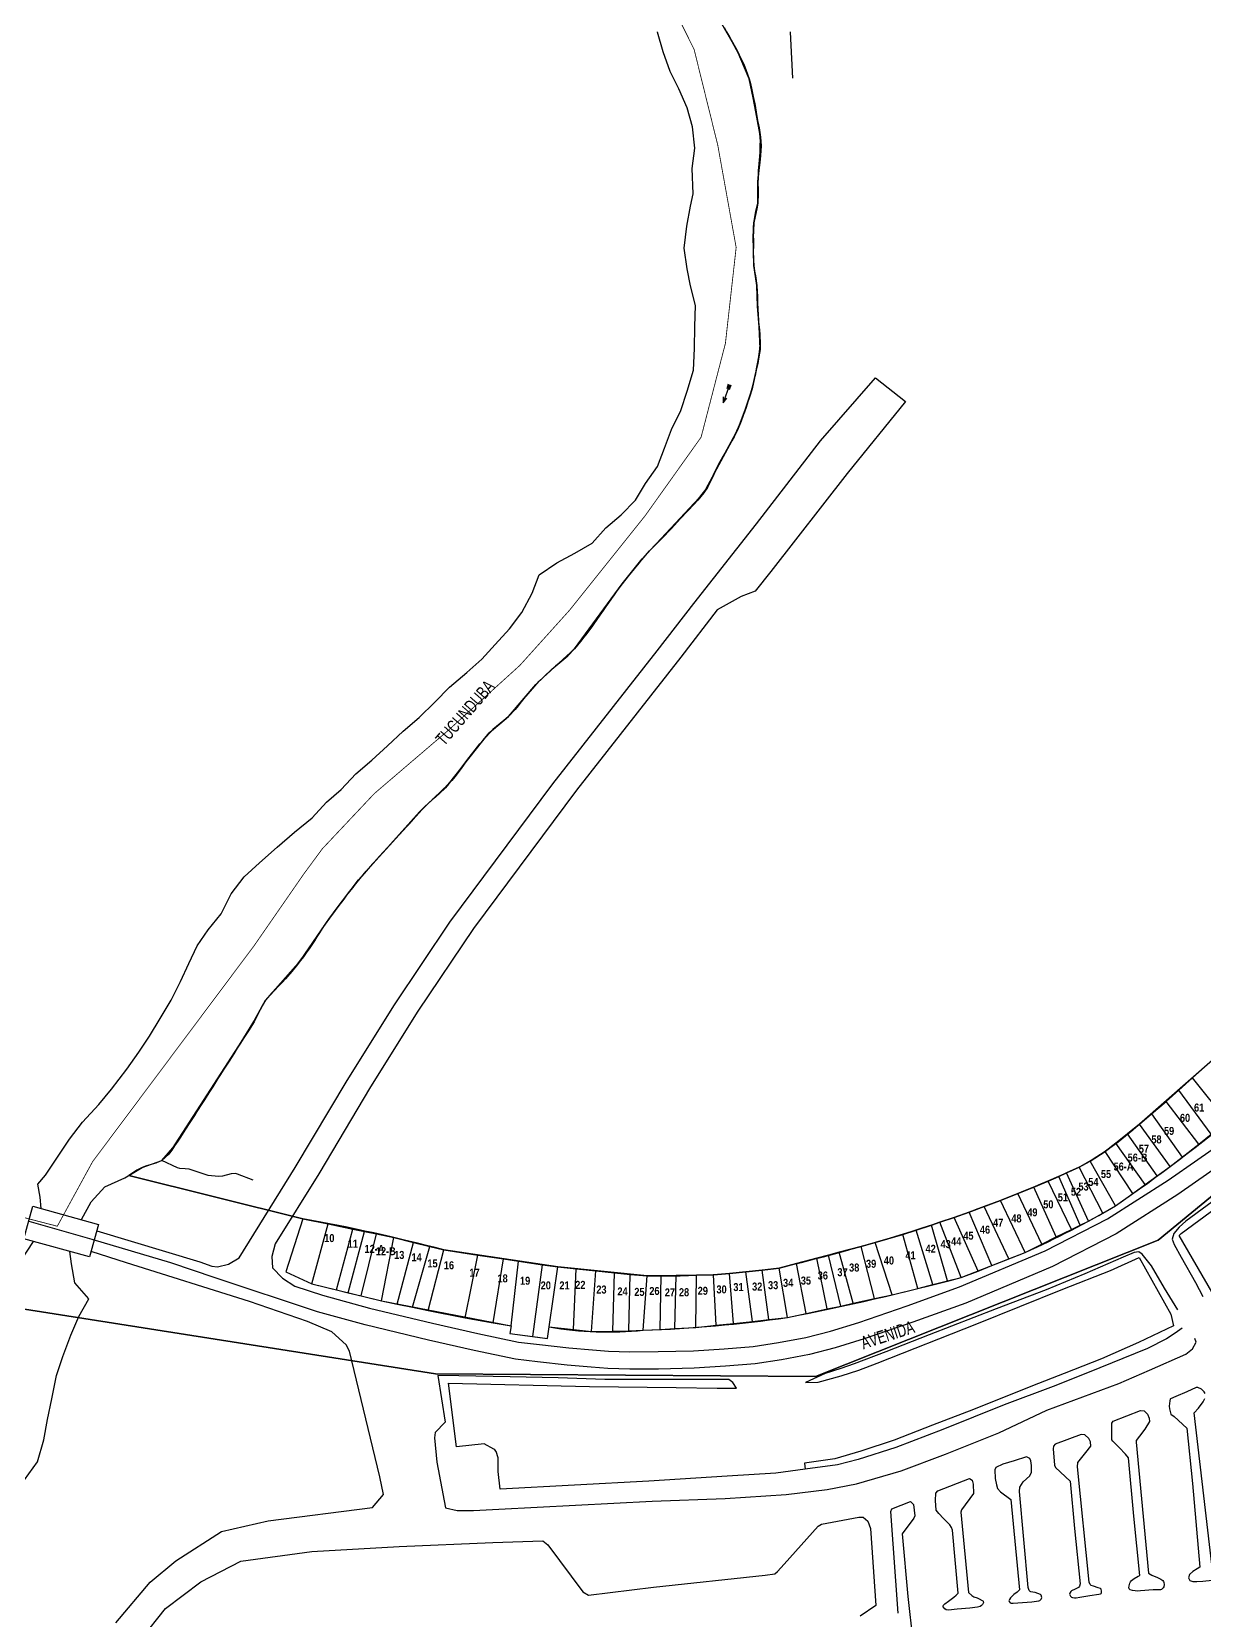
# Model space of a CAD drawing. Extents: x 204548 to 208114, y 4836513 to 4840071.
# Drawn here: x 205074.4 to 205440.6, y 4837097.7 to 4837593.9 of the extents above; entities that cross this region are included whole.
import ezdxf
from ezdxf.enums import TextEntityAlignment as Align

# ---------------------------------------------------------------- set-up
doc = ezdxf.new("R2010")
doc.units = 0
doc.header["$LTSCALE"] = 1.5
doc.header["$MEASUREMENT"] = 0
for name, color, linetype in [('CD-MALHA-LOTES', 42, 'CONTINUOUS'), ('HD-CURSO-PERENE', 170, 'CONTINUOUS'), ('HD-TXT-PERENE', 170, 'CONTINUOUS'), ('LM-LIM-SETOR-FISCAL', 2, 'CONTINUOUS'), ('RU-QUADRAS', 6, 'CONTINUOUS'), ('SV-CAMINHO-TRILHA', 20, 'CONTINUOUS'), ('SV-EIXO-RUA-PAV', 20, 'CONTINUOUS'), ('SV-PONTE-BUEIRO', 249, 'CONTINUOUS'), ('SV-RUA-PAVIM-S-GUIA-C-GUIA', 7, 'CONTINUOUS'), ('SV-TXT-RUA-PAV-S-GUIA-C-GUIA', 7, 'CONTINUOUS'), ('Th_NmrPort', 7, 'CONTINUOUS')]:
    doc.layers.add(name, color=color, linetype=linetype)
doc.styles.add('ARIAL', font='ARIAL.TTF')
doc.styles.get("Standard").update_dxf_attribs({"font": 'swisscbo.ttf'})
doc.linetypes.add('Limite', pattern='A,20,-3,[130,ltypeshp.shx,S=6.35,R=0,X=0,Y=0],-3,20', length=46)

# ---------------------------------------------------------------- blocks, each defined once
blk = doc.blocks.new('COD035', base_point=(207876.51013, 4838778.157952))
at = {"layer": 'HD-TXT-PERENE'}
for p, q in [((207876.51013, 4838778.563682), (207878.01013, 4838778.563682)), ((207876.51013, 4838778.163682), (207882.51013, 4838778.163682)), ((207876.51013, 4838777.763682), (207878.01013, 4838777.763682))]:
    blk.add_line(p, q, dxfattribs=at)
blk.add_lwpolyline([(207880.71013, 4838777.563682), (207882.51013, 4838778.163682), (207880.71013, 4838778.763682)], dxfattribs=at)

msp = doc.modelspace()

# ---------------------------------------------------------------- linework, layer by layer
at = {"layer": 'CD-MALHA-LOTES'}
for p, q in [((205440.68, 4837270.44), (205436.96, 4837267.13)), ((205436.96, 4837267.13), (205432.71, 4837263.3)), ((205447.85, 4837253.52), (205436.96, 4837267.13)), ((205432.71, 4837263.3), (205428.72, 4837259.73)), ((205442.8, 4837249.54), (205432.71, 4837263.3)), ((205424.18, 4837255.87), (205420.42, 4837252.69)), ((205428.72, 4837259.73), (205424.18, 4837255.87)), ((205424.18, 4837255.87), (205433.76, 4837242.4)), ((205438.9, 4837246.46), (205428.72, 4837259.73)), ((205420.42, 4837252.69), (205416.68, 4837249.67)), ((205429.96, 4837239.41), (205420.42, 4837252.69)), ((205412.98, 4837246.69), (205409.62, 4837244.11)), ((205416.68, 4837249.67), (205412.98, 4837246.69)), ((205422.11, 4837233.79), (205412.98, 4837246.69)), ((205425.89, 4837236.5), (205416.68, 4837249.67)), ((205433.76, 4837242.4), (205438.9, 4837246.46)), ((205438.9, 4837246.46), (205442.8, 4837249.54)), ((205405.01, 4837241.08), (205401.55, 4837239.19)), ((205409.62, 4837244.11), (205405.01, 4837241.08)), ((205412.85, 4837227.15), (205405.01, 4837241.08)), ((205418.26, 4837231.02), (205409.62, 4837244.11)), ((205429.96, 4837239.41), (205433.76, 4837242.4)), ((205395.18, 4837236.32), (205391.83, 4837234.82)), ((205397.63, 4837237.43), (205395.18, 4837236.32)), ((205401.85, 4837221.1), (205395.18, 4837236.32)), ((205401.55, 4837239.19), (205397.63, 4837237.43)), ((205404.45, 4837222.39), (205397.63, 4837237.43)), ((205408.89, 4837224.87), (205401.55, 4837239.19)), ((205422.11, 4837233.79), (205425.89, 4837236.5)), ((205425.89, 4837236.5), (205429.96, 4837239.41)), ((205382.36, 4837230.98), (205376.93, 4837228.84)), ((205387.42, 4837233.02), (205382.36, 4837230.98)), ((205389.85, 4837215.21), (205382.36, 4837230.98)), ((205391.83, 4837234.82), (205387.42, 4837233.02)), ((205394.39, 4837217.43), (205387.42, 4837233.02)), ((205399.19, 4837219.79), (205391.83, 4837234.82)), ((205412.85, 4837227.15), (205418.26, 4837231.02)), ((205418.26, 4837231.02), (205422.11, 4837233.79)), ((205371.86, 4837226.92), (205367.16, 4837225.13)), ((205376.93, 4837228.84), (205371.86, 4837226.92)), ((205379.56, 4837210.57), (205371.86, 4837226.92)), ((205384.66, 4837212.62), (205376.93, 4837228.84)), ((205408.89, 4837224.87), (205412.85, 4837227.15)), ((205159.1, 4837223.12), (205153.7, 4837206.56)), ((205166.94, 4837221.49), (205159.1, 4837223.12)), ((205161.82, 4837202.8), (205166.94, 4837221.49)), ((205174.65, 4837219.9), (205166.94, 4837221.49)), ((205355.38, 4837221.13), (205350.64, 4837219.52)), ((205358, 4837222), (205355.38, 4837221.13)), ((205360.45, 4837203.69), (205355.38, 4837221.13)), ((205362.49, 4837223.47), (205358, 4837222)), ((205364.64, 4837204.74), (205358, 4837222)), ((205367.16, 4837225.13), (205362.49, 4837223.47)), ((205369.94, 4837206.76), (205362.49, 4837223.47)), ((205374.29, 4837208.48), (205367.16, 4837225.13)), ((205399.19, 4837219.79), (205401.85, 4837221.1)), ((205401.85, 4837221.1), (205404.45, 4837222.39)), ((205404.45, 4837222.39), (205408.89, 4837224.87)), ((205169.56, 4837200.9), (205174.65, 4837219.9)), ((205173.18, 4837200.01), (205178.28, 4837219.15)), ((205178.28, 4837219.15), (205174.65, 4837219.9)), ((205177.31, 4837198.99), (205182.06, 4837218.36)), ((205182.06, 4837218.36), (205178.28, 4837219.15)), ((205187.46, 4837217.25), (205182.06, 4837218.36)), ((205183.59, 4837197.45), (205187.46, 4837217.25)), ((205193.66, 4837215.72), (205187.46, 4837217.25)), ((205188.56, 4837196.44), (205193.66, 4837215.72)), ((205198.73, 4837214.47), (205193.66, 4837215.72)), ((205337.77, 4837215.67), (205333.41, 4837214.46)), ((205346.44, 4837218.19), (205337.77, 4837215.67)), ((205343.12, 4837199.37), (205337.77, 4837215.67)), ((205350.64, 4837219.52), (205346.44, 4837218.19)), ((205351.13, 4837201.37), (205346.44, 4837218.19)), ((205355.86, 4837202.55), (205350.64, 4837219.52)), ((205389.85, 4837215.21), (205394.39, 4837217.43)), ((205394.39, 4837217.43), (205399.19, 4837219.79)), ((205193.35, 4837195.46), (205198.73, 4837214.47)), ((205198.25, 4837194.47), (205203.1, 4837213.39)), ((205203.1, 4837213.39), (205198.73, 4837214.47)), ((205213.75, 4837211.79), (205203.1, 4837213.39)), ((205209.71, 4837192.13), (205213.75, 4837211.79)), ((205221.76, 4837210.59), (205213.75, 4837211.79)), ((205319.64, 4837210.8), (205313.2, 4837209.1)), ((205323.22, 4837211.75), (205319.64, 4837210.8)), ((205322.79, 4837194.96), (205319.64, 4837210.8)), ((205326.56, 4837212.63), (205323.22, 4837211.75)), ((205327.06, 4837195.79), (205323.22, 4837211.75)), ((205333.41, 4837214.46), (205326.56, 4837212.63)), ((205330.92, 4837196.72), (205326.56, 4837212.63)), ((205337.56, 4837198.16), (205333.41, 4837214.46)), ((205379.56, 4837210.57), (205384.66, 4837212.62)), ((205384.66, 4837212.62), (205389.85, 4837215.21)), ((205153.7, 4837206.56), (205161.82, 4837202.8)), ((205218.52, 4837190.61), (205221.76, 4837210.59)), ((205226.46, 4837209.88), (205221.76, 4837210.59)), ((205224.1, 4837189.64), (205226.46, 4837209.88)), ((205233.93, 4837208.77), (205226.46, 4837209.88)), ((205230.92, 4837186.34), (205233.93, 4837208.77)), ((205238.66, 4837208.06), (205233.93, 4837208.77)), ((205235.97, 4837189.31), (205238.66, 4837208.06)), ((205244.43, 4837207.48), (205238.66, 4837208.06)), ((205243.58, 4837188.49), (205244.43, 4837207.48)), ((205250.58, 4837206.86), (205244.43, 4837207.48)), ((205249.18, 4837187.88), (205250.58, 4837206.86)), ((205256.38, 4837206.27), (205250.58, 4837206.86)), ((205255.84, 4837187.97), (205256.38, 4837206.27)), ((205261.32, 4837205.71), (205256.38, 4837206.27)), ((205260.92, 4837188.11), (205261.32, 4837205.71)), ((205266.57, 4837205.24), (205261.32, 4837205.71)), ((205292.27, 4837206), (205287.29, 4837205.62)), ((205297.39, 4837206.55), (205292.27, 4837206)), ((205293.54, 4837190.41), (205292.27, 4837206)), ((205302.49, 4837207.1), (205297.39, 4837206.55)), ((205299.52, 4837191.04), (205297.39, 4837206.55)), ((205307.8, 4837207.67), (205302.49, 4837207.1)), ((205304.58, 4837191.61), (205302.49, 4837207.1)), ((205313.2, 4837209.1), (205307.8, 4837207.67)), ((205310.42, 4837192.27), (205307.8, 4837207.67)), ((205316.25, 4837193.54), (205313.2, 4837209.1)), ((205364.64, 4837204.74), (205369.94, 4837206.76)), ((205369.94, 4837206.76), (205374.29, 4837208.48)), ((205374.29, 4837208.48), (205379.56, 4837210.57)), ((205161.82, 4837202.8), (205169.56, 4837200.9)), ((205169.56, 4837200.9), (205173.18, 4837200.01)), ((205265.4, 4837188.27), (205266.57, 4837205.24)), ((205270.98, 4837205.29), (205266.57, 4837205.24)), ((205270.68, 4837188.56), (205270.98, 4837205.29)), ((205275.63, 4837205.39), (205270.98, 4837205.29)), ((205275.23, 4837188.82), (205275.63, 4837205.39)), ((205281.98, 4837205.52), (205275.63, 4837205.39)), ((205281.8, 4837189.19), (205281.98, 4837205.52)), ((205287.29, 4837205.62), (205281.98, 4837205.52)), ((205288.16, 4837189.85), (205287.29, 4837205.62)), ((205343.12, 4837199.37), (205351.13, 4837201.37)), ((205351.13, 4837201.37), (205355.86, 4837202.55)), ((205355.86, 4837202.55), (205360.45, 4837203.69)), ((205360.45, 4837203.69), (205364.64, 4837204.74)), ((205173.18, 4837200.01), (205177.31, 4837198.99)), ((205177.31, 4837198.99), (205183.59, 4837197.45)), ((205183.59, 4837197.45), (205188.56, 4837196.44)), ((205188.56, 4837196.44), (205193.35, 4837195.46)), ((205322.79, 4837194.96), (205327.06, 4837195.79)), ((205327.06, 4837195.79), (205330.92, 4837196.72)), ((205330.92, 4837196.72), (205337.56, 4837198.16)), ((205337.56, 4837198.16), (205343.12, 4837199.37)), ((205193.35, 4837195.46), (205198.25, 4837194.47)), ((205198.25, 4837194.47), (205209.71, 4837192.13)), ((205209.71, 4837192.13), (205218.52, 4837190.61)), ((205293.54, 4837190.41), (205299.52, 4837191.04)), ((205299.52, 4837191.04), (205304.58, 4837191.61)), ((205304.58, 4837191.61), (205310.42, 4837192.27)), ((205310.42, 4837192.27), (205316.25, 4837193.54)), ((205316.25, 4837193.54), (205322.79, 4837194.96)), ((205218.52, 4837190.61), (205224.1, 4837189.64)), ((205224.1, 4837189.64), (205223.72, 4837187.28)), ((205223.72, 4837187.28), (205230.92, 4837186.34)), ((205230.92, 4837186.34), (205235.49, 4837185.74)), ((205235.49, 4837185.74), (205235.97, 4837189.31)), ((205235.97, 4837189.31), (205243.58, 4837188.49)), ((205243.58, 4837188.49), (205249.18, 4837187.88)), ((205249.18, 4837187.88), (205255.84, 4837187.97)), ((205255.84, 4837187.97), (205260.92, 4837188.11)), ((205260.92, 4837188.11), (205265.4, 4837188.27)), ((205265.4, 4837188.27), (205270.68, 4837188.56)), ((205270.68, 4837188.56), (205275.23, 4837188.82)), ((205275.23, 4837188.82), (205281.8, 4837189.19)), ((205281.8, 4837189.19), (205288.16, 4837189.85)), ((205288.16, 4837189.85), (205293.54, 4837190.41))]:
    msp.add_line(p, q, dxfattribs=at)
msp.add_lwpolyline([(205290.65, 4837595.18), (205291.38, 4837593.87), (205292.29, 4837592.26), (205293.22, 4837590.62), (205294.68, 4837587.99), (205295.37, 4837586.66), (205296.29, 4837584.8), (205296.9, 4837583.43), (205297.47, 4837582.04), (205298.45, 4837579.2), (205298.86, 4837577.67), (205299.2, 4837576.21), (205299.5, 4837574.74), (205299.79, 4837573.1), (205300.03, 4837571.62), (205300.53, 4837568.66), (205300.9, 4837566.82), (205301.23, 4837565.35), (205301.55, 4837563.88), (205302.05, 4837560.93), (205302.17, 4837558.23), (205302.11, 4837556.72), (205302, 4837555.22), (205301.76, 4837553), (205301.58, 4837551.51), (205301.29, 4837548.53), (205301.21, 4837546.34), (205301.24, 4837544.84), (205301.27, 4837543.33), (205301.15, 4837540.34), (205300.87, 4837538.59), (205300.55, 4837537.12), (205299.97, 4837534.17), (205299.78, 4837531.74), (205299.76, 4837530.24), (205299.78, 4837528.74), (205299.79, 4837526.87), (205299.76, 4837525.36), (205299.74, 4837523.86), (205299.87, 4837520.87), (205300.13, 4837519.09), (205300.4, 4837517.61), (205300.88, 4837514.65), (205301.01, 4837512.7), (205301.03, 4837511.19), (205301.03, 4837509.69), (205301.07, 4837507.66), (205301.27, 4837504.67), (205301.41, 4837503.18), (205301.66, 4837500.79), (205301.8, 4837499.29), (205301.92, 4837496.29), (205301.85, 4837494.67), (205301.43, 4837491.71), (205301.13, 4837490.23), (205300.69, 4837488.18), (205300.38, 4837486.71), (205300.07, 4837485.24), (205299.36, 4837482.33), (205298.67, 4837480.04), (205298.19, 4837478.62), (205297.7, 4837477.2), (205296.95, 4837475.07), (205296.46, 4837473.65), (205295.95, 4837472.23), (205294.82, 4837469.46), (205293.79, 4837467.37), (205293.07, 4837466.05), (205292.32, 4837464.75), (205291.02, 4837462.52), (205290.27, 4837461.22), (205288.83, 4837458.59), (205288.02, 4837456.96), (205287.4, 4837455.6), (205286.78, 4837454.23), (205285.4, 4837451.57), (205284.27, 4837449.87), (205283.35, 4837448.68), (205282.38, 4837447.53), (205281.15, 4837446.17), (205279.09, 4837443.99), (205277.03, 4837441.81), (205275.14, 4837439.74), (205274.13, 4837438.64), (205273.1, 4837437.54), (205271.59, 4837435.99), (205270.52, 4837434.94), (205269.44, 4837433.9), (205267.33, 4837431.77), (205266.05, 4837430.35), (205265.08, 4837429.2), (205264.13, 4837428.04), (205262.55, 4837426.12), (205261.6, 4837424.96), (205260.64, 4837423.8), (205258.78, 4837421.45), (205257.15, 4837419.26), (205256.28, 4837418.04), (205255.42, 4837416.81), (205254.55, 4837415.54), (205253.7, 4837414.31), (205252.85, 4837413.07), (205251.14, 4837410.61), (205249.54, 4837408.35), (205247.76, 4837405.93), (205246.85, 4837404.74), (205245.82, 4837403.43), (205244.87, 4837402.27), (205243.88, 4837401.14), (205241.8, 4837398.98), (205240.29, 4837397.63), (205239.14, 4837396.66), (205237.98, 4837395.71), (205236.18, 4837394.17), (205235.07, 4837393.16), (205233.98, 4837392.12), (205232.92, 4837391.06), (205231.43, 4837389.5), (205229.44, 4837387.26), (205228.47, 4837386.11), (205227.21, 4837384.54), (205226.28, 4837383.35), (205225.34, 4837382.17), (205223.31, 4837379.98), (205221.88, 4837378.76), (205220.69, 4837377.84), (205218.36, 4837375.95), (205217.25, 4837374.86), (205216.24, 4837373.75), (205215.28, 4837372.59), (205213.98, 4837370.96), (205213.04, 4837369.79), (205211.19, 4837367.43), (205210.22, 4837366.14), (205208.46, 4837363.72), (205207.57, 4837362.51), (205206.52, 4837361.13), (205205.57, 4837359.96), (205204.59, 4837358.82), (205203.57, 4837357.72), (205201.69, 4837355.9), (205200.56, 4837354.91), (205199.42, 4837353.94), (205197.19, 4837351.93), (205195.54, 4837350.21), (205194.54, 4837349.09), (205193.55, 4837347.95), (205192.17, 4837346.37), (205191.17, 4837345.25), (205189.14, 4837343.04), (205188.08, 4837341.87), (205186.07, 4837339.65), (205185.06, 4837338.54), (205184.05, 4837337.42), (205182.87, 4837336.13), (205181.84, 4837335.04), (205180.82, 4837333.94), (205178.8, 4837331.72), (205177.43, 4837330.12), (205176.48, 4837328.96), (205175.54, 4837327.79), (205174.62, 4837326.61), (205173.65, 4837325.35), (205172.73, 4837324.16), (205171.82, 4837322.97), (205170.01, 4837320.58), (205168.27, 4837318.25), (205167.39, 4837317.03), (205166.52, 4837315.81), (205165.66, 4837314.58), (205164.26, 4837312.45), (205163.45, 4837311.18), (205162.65, 4837309.91), (205161.01, 4837307.4), (205160.14, 4837306.16), (205159.25, 4837304.95), (205158.34, 4837303.76), (205157.41, 4837302.58), (205155.57, 4837300.32), (205153.62, 4837298.05), (205152.61, 4837296.94), (205151.5, 4837295.8), (205150.43, 4837294.74), (205149.36, 4837293.68), (205147.42, 4837291.41), (205146.33, 4837289.64), (205145.64, 4837288.3), (205144.99, 4837286.94), (205143.81, 4837284.67), (205142.25, 4837282.1), (205140.61, 4837279.59), (205139.37, 4837277.64), (205138.57, 4837276.37), (205137.77, 4837275.1), (205136.97, 4837273.83), (205136.03, 4837272.37), (205134.41, 4837269.84), (205133.33, 4837268.15), (205132.53, 4837266.88), (205130.95, 4837264.33), (205129.95, 4837262.74), (205128.32, 4837260.23), (205127.5, 4837258.97), (205125.98, 4837256.62), (205125.17, 4837255.35), (205123.55, 4837252.82), (205122.45, 4837251.12), (205120.81, 4837248.63), (205119.98, 4837247.38), (205118.99, 4837245.86), (205118.13, 4837244.56), (205117.22, 4837243.33), (205115.06, 4837241.33), (205113.17, 4837240.47), (205111.72, 4837240.03), (205110.25, 4837239.61), (205108.83, 4837239.09), (205107.23, 4837238.25), (205105.97, 4837237.44), (205104.71, 4837236.61), (205159.1, 4837223.12), (205166.94, 4837221.49), (205174.65, 4837219.9), (205178.28, 4837219.15), (205182.06, 4837218.36), (205187.46, 4837217.25), (205193.66, 4837215.72), (205198.73, 4837214.47), (205203.1, 4837213.39), (205213.75, 4837211.79), (205221.76, 4837210.59), (205226.46, 4837209.88), (205233.93, 4837208.77), (205238.66, 4837208.06), (205244.43, 4837207.48), (205250.58, 4837206.86), (205256.38, 4837206.27), (205261.32, 4837205.71), (205266.57, 4837205.24), (205270.98, 4837205.29), (205275.63, 4837205.39), (205281.98, 4837205.52), (205287.29, 4837205.62), (205288.55, 4837205.66), (205292.27, 4837206), (205297.39, 4837206.55), (205302.49, 4837207.1), (205307.8, 4837207.67), (205313.2, 4837209.1), (205319.64, 4837210.8), (205323.22, 4837211.75), (205326.56, 4837212.63), (205333.41, 4837214.46), (205337.77, 4837215.67), (205346.44, 4837218.19), (205350.64, 4837219.52), (205355.38, 4837221.13), (205358, 4837222), (205362.49, 4837223.47), (205367.16, 4837225.13), (205371.86, 4837226.92), (205376.93, 4837228.84), (205382.36, 4837230.98), (205387.42, 4837233.02), (205391.83, 4837234.82), (205395.18, 4837236.32), (205397.63, 4837237.43), (205401.55, 4837239.19), (205405.01, 4837241.08), (205409.62, 4837244.11), (205412.98, 4837246.69), (205416.68, 4837249.67), (205420.42, 4837252.69), (205424.18, 4837255.87), (205428.72, 4837259.73), (205432.71, 4837263.3), (205436.96, 4837267.13), (205440.68, 4837270.44)], dxfattribs=at)
at = {"layer": 'CD-MALHA-LOTES', "flags": 128}
msp.add_lwpolyline([(205731.54, 4837082.72), (205745.44, 4837133.06), (205748.26, 4837165.38), (205748.91, 4837179.92), (205746.31, 4837212.91), (205740.66, 4837236.34), (205733.71, 4837254.57), (205716.13, 4837281.47), (205697.89, 4837302.73), (205692.46, 4837307.07), (205599.3, 4837366.1), (205565.87, 4837390.4), (205514.62, 4837309.68), (205469.46, 4837251.96), (205426.25, 4837216.38), (205319.21, 4837173.85), (205200.44, 4837174.72), (205051.48, 4837198.15)], dxfattribs=at)
at = {"layer": 'HD-CURSO-PERENE', "flags": 128}
for points in [[(205077.31, 4837226.31), (205076.97, 4837229.88), (205076.26, 4837233.94), (205078.66, 4837236.7), (205081.98, 4837241.75), (205086.17, 4837247.95), (205090.2, 4837253.31), (205095.29, 4837258.83), (205099.27, 4837263.6), (205104.07, 4837269.86), (205107.81, 4837275.13), (205111.2, 4837280.11), (205114.5, 4837285.68), (205117.94, 4837291.39), (205120.8, 4837297.21), (205123.42, 4837302.89), (205126, 4837308.35), (205129.47, 4837313.4), (205133.57, 4837318.39), (205136.63, 4837324.65), (205140.71, 4837329.92), (205145.51, 4837334.24), (205151.01, 4837339.18), (205156.43, 4837343.86), (205161.97, 4837348.37), (205166.41, 4837353.26), (205171.04, 4837357.21), (205175.58, 4837362.05), (205180.62, 4837366.32), (205185.53, 4837370.88), (205190.36, 4837375.42), (205195.38, 4837379.71), (205200.28, 4837384.47), (205204.85, 4837389.14), (205210.29, 4837393.69), (205214.92, 4837397.89), (205219.13, 4837402.52), (205223.62, 4837407.36), (205227.41, 4837412.53), (205230.69, 4837418.56), (205232.91, 4837424.2), (205238.39, 4837428.01), (205244.03, 4837430.97), (205249.38, 4837434.13), (205253.67, 4837438.97), (205258.52, 4837443), (205262.96, 4837447.59), (205266.08, 4837452.75), (205269.79, 4837458.09), (205271.99, 4837463.8), (205274.24, 4837469.65), (205277.17, 4837475.6), (205279.13, 4837481.65), (205281.12, 4837488.13), (205281.34, 4837494.92), (205281.47, 4837501.86), (205281.69, 4837508.41), (205280.17, 4837514.47), (205279.1, 4837519.87), (205278.21, 4837526.3), (205279, 4837533.16), (205280.18, 4837539.43), (205281.01, 4837543.28), (205280.67, 4837551.17), (205281.48, 4837557.52), (205280.72, 4837564.18), (205279.05, 4837570.09), (205276.51, 4837576.09), (205273.82, 4837581.46), (205271.58, 4837587.6), (205269.81, 4837593.77), (205269.78, 4837593.87)], [(205089.89, 4837222.83), (205092.94, 4837228.36), (205097.21, 4837233.13), (205103.41, 4837235.86), (205108.83, 4837239.09), (205115.06, 4837241.33), (205119.15, 4837246.1), (205122.74, 4837251.57), (205126.68, 4837257.71), (205130.15, 4837263.06), (205133.6, 4837268.58), (205136.97, 4837273.83), (205140.61, 4837279.59), (205144.31, 4837285.59), (205147.42, 4837291.41), (205151.56, 4837295.86), (205156.47, 4837301.41), (205161.01, 4837307.4), (205164.83, 4837313.33), (205169.11, 4837319.38), (205173.7, 4837325.42), (205178.8, 4837331.72), (205183.04, 4837336.32), (205188.13, 4837341.93), (205192.57, 4837346.82), (205197.19, 4837351.93), (205202.51, 4837356.66), (205206.66, 4837361.31), (205210.29, 4837366.23), (205214.34, 4837371.42), (205218.36, 4837375.95), (205223.31, 4837379.98), (205227.53, 4837384.94), (205231.88, 4837389.98), (205236.83, 4837394.74), (205241.8, 4837398.98), (205245.92, 4837403.56), (205250.28, 4837409.38), (205254.57, 4837415.57), (205258.78, 4837421.45), (205263.18, 4837426.88), (205267.33, 4837431.77), (205272.06, 4837436.46), (205277.03, 4837441.81), (205281.37, 4837446.41), (205285.4, 4837451.57), (205288.16, 4837457.25), (205291.56, 4837463.45), (205294.82, 4837469.46), (205297.2, 4837475.78), (205299.36, 4837482.33), (205300.81, 4837488.76), (205301.86, 4837494.8), (205301.57, 4837501.68), (205301.05, 4837508.19), (205300.88, 4837514.65), (205299.87, 4837520.87), (205299.79, 4837527.23), (205299.97, 4837534.17), (205301.15, 4837540.34), (205301.22, 4837547.03), (205301.84, 4837553.72), (205302.05, 4837560.93), (205300.82, 4837567.19), (205299.76, 4837573.26), (205298.45, 4837579.2), (205296.04, 4837585.32), (205293.03, 4837590.96), (205291.38, 4837593.87)], [(205143.51, 4837235.18), (205138.61, 4837237.09), (205137.98, 4837237.25), (205136.68, 4837237.19), (205134.01, 4837236.44), (205132.68, 4837236.28), (205129.5, 4837236.62), (205123.51, 4837238.6), (205122.3, 4837238.73), (205120.66, 4837238.82), (205119.89, 4837239.05), (205115.06, 4837241.33)], [(205070.94, 4837209.92), (205074.97, 4837216.01)], [(205072.07, 4837141.58), (205076.13, 4837147.21), (205078.19, 4837154.05), (205079.27, 4837160.36), (205080.6, 4837166.82), (205082.06, 4837174.14), (205084.11, 4837180.05), (205086.59, 4837186.76), (205089.04, 4837192.61), (205092.19, 4837198.13), (205087.8, 4837203.06), (205086.76, 4837209.01), (205086.32, 4837212.86)]]:
    msp.add_lwpolyline(points, dxfattribs=at)
at = {"layer": 'LM-LIM-SETOR-FISCAL', "color": 7, "linetype": 'Limite', "ltscale": 0.1, "const_width": 0.25}
msp.add_lwpolyline([(205039.93, 4837231.78), (205082.36, 4837220.78), (205093.4, 4837240.97), (205143.79, 4837308.34), (205159.37, 4837330.83), (205165.14, 4837338.67), (205181.39, 4837355.93), (205204.43, 4837375.63), (205226.85, 4837395.97), (205242.41, 4837413.25), (205265.94, 4837442.66), (205283.45, 4837467.23), (205291.04, 4837496.51), (205294.4, 4837526.5), (205288.66, 4837558.43), (205281.26, 4837588.39), (205267.44, 4837616.22)], dxfattribs=at)
at = {"layer": 'RU-QUADRAS', "color": 6, "linetype": 'Continuous'}
for points in [[(205450.74, 4837279.29), (205420.42, 4837252.69, -0.062003), (205401.55, 4837239.19, -0.021454), (205362.49, 4837223.47, -0.022401), (205307.8, 4837207.67, -0.040521), (205266.57, 4837205.24), (205238.66, 4837208.06), (205203.1, 4837213.39, 0.018936), (205159.1, 4837223.12), (205104.71, 4837236.61), (205108.83, 4837239.09), (205115.06, 4837241.33), (205117.22, 4837243.33), (205142.25, 4837282.1), (205147.42, 4837291.41), (205158.34, 4837303.76), (205167.39, 4837317.03), (205176.48, 4837328.96), (205195.54, 4837350.21), (205204.59, 4837358.82), (205217.25, 4837374.86), (205223.31, 4837379.98), (205232.92, 4837391.06), (205243.88, 4837401.14), (205258.78, 4837421.45), (205265.08, 4837429.2), (205284.27, 4837449.87), (205293.79, 4837467.37), (205295.95, 4837472.23, 0.072246), (205301.92, 4837496.29), (205300.88, 4837514.65), (205299.87, 4837520.87), (205299.76, 4837530.24, -0.067895), (205301.15, 4837540.34, -0.036707), (205302.17, 4837558.23, 0.045209), (205298.45, 4837579.2), (205294.68, 4837587.99), (205280.89, 4837612.18)], [(205051.48, 4837198.15), (205200.44, 4837174.72), (205319.21, 4837173.85), (205426.25, 4837216.38), (205469.46, 4837251.96), (205514.62, 4837309.68), (205565.87, 4837390.4), (205599.3, 4837366.1), (205692.46, 4837307.07), (205697.89, 4837302.73), (205716.13, 4837281.47), (205733.71, 4837254.57), (205740.66, 4837236.34), (205746.31, 4837212.91), (205748.91, 4837179.92, -0.021182), (205745.44, 4837133.06), (205731.54, 4837082.72)], [(205450.74, 4837279.29), (205420.42, 4837252.69, -0.062003), (205401.55, 4837239.19, -0.021454), (205362.49, 4837223.47, -0.022401), (205307.8, 4837207.67, -0.040521), (205266.57, 4837205.24), (205238.66, 4837208.06), (205203.1, 4837213.39, 0.018936), (205159.1, 4837223.12), (205153.7, 4837206.56), (205161.82, 4837202.8), (205183.59, 4837197.45), (205224.1, 4837189.64), (205223.72, 4837187.28), (205235.49, 4837185.74), (205235.97, 4837189.31, 0.066031), (205265.4, 4837188.27, 0.025588), (205310.42, 4837192.27, 0.015368), (205364.64, 4837204.74), (205384.66, 4837212.62, 0.028491), (205412.85, 4837227.15, 0.022942), (205452.17, 4837256.92)]]:
    msp.add_lwpolyline(points, format="xyb", dxfattribs=at)
at = {"layer": 'SV-CAMINHO-TRILHA', "flags": 128}
msp.add_lwpolyline([(205312.13, 4837579.38), (205311.77, 4837585.51), (205311.49, 4837591.71), (205311.36, 4837593.87)], dxfattribs=at)
at = {"layer": 'SV-EIXO-RUA-PAV', "flags": 128}
msp.add_lwpolyline([(205451.35, 4837243.89), (205432.39, 4837230.64), (205413.06, 4837218.41), (205393.21, 4837208.15), (205366.17, 4837196.74), (205349.61, 4837190.8), (205334.4, 4837185.57), (205325.32, 4837182.77), (205317.3, 4837180.73), (205308.59, 4837179.09), (205300.34, 4837177.81), (205291.06, 4837177.07), (205281.32, 4837176.44), (205270.1, 4837176.18), (205261.14, 4837176.12), (205254.29, 4837176.34), (205249.08, 4837176.71), (205241.58, 4837177.38), (205232.33, 4837178.42), (205225.52, 4837179.25), (205212.58, 4837181.96), (205198.32, 4837185.21), (205178.55, 4837189.93), (205163.62, 4837194.05), (205131.72, 4837204.65), (205117.8, 4837209.36), (205093.28, 4837216.64), (205073.58, 4837222.21)], dxfattribs=at)
at = {"layer": 'SV-PONTE-BUEIRO', "flags": 128}
msp.add_lwpolyline([(205092.42, 4837211.18), (205071.95, 4837216.85), (205074.76, 4837227.02), (205095.24, 4837221.36)], close=True, dxfattribs=at)
at = {"layer": 'SV-RUA-PAVIM-S-GUIA-C-GUIA', "flags": 128}
for points in [[(205094.68, 4837219.34), (205126.91, 4837209.61), (205130.61, 4837208.29), (205132.35, 4837208.05), (205135.8, 4837208.95), (205139.21, 4837210.94), (205156.69, 4837239.12), (205172.85, 4837266.27), (205187.69, 4837289.98), (205204.98, 4837315.77), (205237.18, 4837359), (205269.75, 4837400.5), (205281.15, 4837415.27), (205300.71, 4837440.21), (205320.75, 4837466.09), (205337.89, 4837485.78), (205347.34, 4837478.42)], [(205347.34, 4837478.42), (205329.07, 4837455.93), (205305.24, 4837425.32), (205300.29, 4837419.16), (205295.93, 4837417.52), (205288.48, 4837413.27), (205277.08, 4837398.5), (205244.51, 4837357), (205212.31, 4837313.77), (205195.02, 4837287.98), (205180.18, 4837264.27), (205164.02, 4837237.12), (205150.46, 4837215.26), (205149.32, 4837211.37), (205149.53, 4837207.77), (205152.71, 4837204.52), (205156.55, 4837202.01)], [(205156.55, 4837202.01), (205165.17, 4837199.25), (205179.9, 4837195.19), (205199.55, 4837190.5), (205213.74, 4837187.26), (205226.41, 4837184.61), (205232.97, 4837183.81), (205242.12, 4837182.78), (205249.51, 4837182.12), (205254.56, 4837181.76), (205261.21, 4837181.55), (205270.02, 4837181.6), (205281.08, 4837181.86), (205290.67, 4837182.48), (205299.71, 4837183.2), (205307.67, 4837184.44), (205316.12, 4837186.04), (205323.86, 4837188), (205332.72, 4837190.73), (205347.8, 4837195.92), (205364.19, 4837201.8), (205390.91, 4837213.07), (205410.36, 4837223.12), (205429.38, 4837235.16), (205447.89, 4837248.09)], [(205446.61, 4837231), (205434.9, 4837222.39), (205432.74, 4837220.53), (205431.12, 4837218.46), (205430.59, 4837216.71), (205431.23, 4837215.06), (205433.38, 4837211.15), (205437.84, 4837203.22), (205440.19, 4837198.85)], [(205442.93, 4837200.33), (205432.78, 4837217.85), (205433.35, 4837218.5), (205453.46, 4837233.3)], [(205168.08, 4837187.8), (205160.55, 4837191), (205142.36, 4837197.26), (205103.93, 4837209.34), (205092.9, 4837212.92)], [(205432.32, 4837194.62), (205428.19, 4837201.42), (205424.08, 4837208.45), (205421.21, 4837212.06), (205420.13, 4837212.82), (205418.68, 4837212.57), (205415.32, 4837211.15), (205403.27, 4837205.94), (205391.18, 4837200.95), (205375.58, 4837194.96), (205354.66, 4837186.85), (205341.13, 4837181.5), (205331.25, 4837177.82), (205327.13, 4837176.34), (205322.25, 4837174.79), (205316.1, 4837171.97), (205320, 4837172.08), (205327.24, 4837174.06), (205332.68, 4837175.87), (205338.47, 4837177.97), (205369.57, 4837190.31), (205396.48, 4837201.09), (205411.32, 4837206.91), (205420.25, 4837211), (205430.12, 4837193.31), (205431.01, 4837189.63), (205420.02, 4837184.5), (205408.49, 4837179.35), (205396.81, 4837174.8), (205386.96, 4837170.92), (205368.54, 4837163.57), (205355.74, 4837158.62), (205343.8, 4837153.97), (205333.35, 4837150.51), (205325.27, 4837148.15), (205315.77, 4837146.72), (205315.98, 4837144.88)], [(205100.61, 4837096.94), (205111.36, 4837109.58), (205119.41, 4837116.26), (205133.66, 4837125.39), (205148.25, 4837128.81), (205180.86, 4837132.92), (205184.26, 4837136.94), (205183.1, 4837142.48), (205173.62, 4837181.78), (205172.54, 4837183.73), (205168.08, 4837187.8)], [(205433.73, 4837188.96), (205431.56, 4837187.39), (205428.8, 4837185.58), (205422.9, 4837182.61), (205404.16, 4837174.97), (205393.46, 4837170.75), (205378.1, 4837164.96), (205359, 4837157.29), (205344.26, 4837151.62), (205332.53, 4837147.9), (205326.03, 4837146.25), (205315.98, 4837144.88), (205306.76, 4837143.66), (205291.64, 4837142.7), (205267.16, 4837141.19), (205220.65, 4837138.61), (205220.08, 4837144.18), (205220.04, 4837148.39), (205219.47, 4837150.43), (205219.02, 4837150.95), (205218.74, 4837151.14), (205215.72, 4837152.81), (205207.02, 4837151.91), (205204.51, 4837171.76), (205248.54, 4837170.72), (205275.61, 4837170.44), (205288.45, 4837170.16), (205294.47, 4837170.23), (205293.36, 4837172), (205292.06, 4837172.89), (205292.07, 4837172.9), (205253.34, 4837172.88), (205238.83, 4837173.39), (205223.83, 4837173.75), (205207.8, 4837174.08), (205201.23, 4837174.12), (205203.49, 4837159.61), (205200.41, 4837156.38)], [(205200.41, 4837156.38), (205200.13, 4837154.7), (205200.92, 4837147.06), (205203.64, 4837132.86), (205207.28, 4837132.02), (205212.4, 4837131.95), (205220.32, 4837132.37), (205268.17, 4837134.89), (205290.98, 4837135.7), (205310.07, 4837137.01), (205322.79, 4837138.52), (205332.04, 4837140.27), (205345.99, 4837144.38), (205359.83, 4837149.63), (205376.47, 4837156.25), (205391.49, 4837163.28), (205413.9, 4837171.63), (205423.47, 4837175.77), (205434.9, 4837180.86), (205436.96, 4837182.52), (205438.05, 4837184.61), (205437.69, 4837185.73)], [(205440.85, 4837168.49), (205440.6, 4837169.01), (205439.74, 4837169.85), (205438.64, 4837170.44), (205438.11, 4837170.39), (205435.15, 4837169.07), (205431.71, 4837167.57), (205430.09, 4837166.87), (205429.93, 4837166.72), (205429.82, 4837166.25), (205429.68, 4837164.59), (205429.72, 4837163.76), (205430.22, 4837162.05), (205431.21, 4837161.3), (205435.18, 4837157.68), (205436.9, 4837140.47), (205439.23, 4837114.33), (205438.37, 4837113.78), (205437.03, 4837112.92), (205435.97, 4837112.02), (205435.65, 4837110.95), (205436.11, 4837110.17), (205437, 4837109.78), (205438.26, 4837109.81), (205440.16, 4837109.94), (205443.13, 4837110.19)], [(205442.96, 4837115.1), (205437.43, 4837162.45), (205438.83, 4837163.99), (205440.28, 4837165.91), (205440.74, 4837166.95)], [(205345.01, 4837099.94), (205342.73, 4837131.72), (205343, 4837132.53), (205348.83, 4837134.8), (205349.79, 4837133.85), (205350.24, 4837130.35), (205349.93, 4837129.56), (205346.26, 4837124.69), (205348.02, 4837105.08), (205349.58, 4837091.14)], [(205108.51, 4837091.83), (205116.19, 4837101.33), (205127.19, 4837109.67), (205139.7, 4837116.17), (205161.88, 4837119.18), (205189.18, 4837120.77), (205218.38, 4837121.96), (205234.05, 4837122.51), (205235.61, 4837121.27), (205246.54, 4837106.57), (205248.33, 4837105.57), (205268.54, 4837108.01), (205303.49, 4837111.8), (205306.45, 4837112.24), (205307.28, 4837112.98), (205309.36, 4837115.27), (205320.03, 4837127.07), (205321.03, 4837127.76), (205332.7, 4837129.89), (205334.03, 4837129.93), (205335.51, 4837128.63), (205336.41, 4837126.36), (205338.02, 4837102.27), (205333.17, 4837098.94)]]:
    msp.add_lwpolyline(points, dxfattribs=at)
for points in [[(205419.38, 4837153.36), (205423.15, 4837112.38), (205424.21, 4837111.77), (205426.05, 4837111.04), (205427.07, 4837110.53), (205427.64, 4837110.08), (205427.87, 4837109.76), (205428.01, 4837109.46), (205428.08, 4837108.87), (205427.95, 4837108.17), (205427.77, 4837107.82), (205427.26, 4837107.28), (205426.94, 4837107.16), (205424.65, 4837107.25), (205420.72, 4837106.86), (205419.89, 4837106.84), (205418.23, 4837106.96), (205417.44, 4837107.22), (205417.13, 4837107.53), (205417.04, 4837107.84), (205417.19, 4837108.49), (205417.41, 4837109.28), (205417.6, 4837109.66), (205417.92, 4837110.07), (205418.69, 4837110.7), (205419.98, 4837111.49), (205420.53, 4837111.73), (205418.63, 4837130.17), (205416.95, 4837148.43), (205415.97, 4837149.56), (205414.02, 4837151.68), (205412.03, 4837153.67), (205411.76, 4837154.05), (205411.76, 4837159.23), (205412.2, 4837159.92), (205420.73, 4837163.19), (205421.86, 4837163.1), (205422.92, 4837162.1), (205423.36, 4837160.83), (205423.5, 4837159.74), (205422.1, 4837157.44), (205420.4, 4837155.16), (205419.37, 4837153.83)], [(205404.61, 4837109.59), (205401.04, 4837145.62), (205401.14, 4837147), (205403.63, 4837150.07), (205405.14, 4837152.06), (205405.11, 4837153.43), (205404.57, 4837154.48), (205403.3, 4837155.6), (205402.12, 4837155.71), (205394.09, 4837152.66), (205393.55, 4837152.04), (205393.44, 4837151.25), (205393.82, 4837146.18), (205394.11, 4837145.38), (205398.72, 4837141.15), (205400.13, 4837126.34), (205401.83, 4837109.07), (205401.64, 4837108.37), (205401.33, 4837107.96), (205400.28, 4837107.46), (205399.1, 4837106.85), (205398.89, 4837106.65), (205398.6, 4837106.18), (205398.54, 4837105.83), (205398.59, 4837105.62), (205398.87, 4837105.2), (205399.19, 4837104.96), (205399.48, 4837104.83), (205400.05, 4837104.72), (205400.63, 4837104.75), (205401.78, 4837104.96), (205404.85, 4837105.46), (205407.73, 4837105.82), (205408.21, 4837105.92), (205408.43, 4837106.08), (205408.54, 4837106.31), (205408.49, 4837106.79), (205408.41, 4837107.4), (205408.23, 4837107.61), (205407.43, 4837107.88), (205406.05, 4837108.33), (205405.25, 4837108.6), (205404.97, 4837108.87)], [(205385.61, 4837107.97), (205382.91, 4837137.92), (205383.03, 4837139.26), (205384.07, 4837140.91), (205386.11, 4837142.78), (205386.66, 4837143.92), (205386.64, 4837146.03), (205386.47, 4837147.52), (205386.1, 4837148.25), (205385.08, 4837148.8), (205381.25, 4837147.52), (205377.67, 4837146.45), (205375.51, 4837145.44), (205375.19, 4837144.67), (205375.28, 4837141.93), (205375.7, 4837139.96), (205376.04, 4837138.84), (205376.97, 4837137.86), (205380.18, 4837135.44), (205382.94, 4837107.18), (205382.15, 4837106.53), (205381.12, 4837105.72), (205380.07, 4837104.76), (205379.76, 4837104.21), (205379.62, 4837103.78), (205379.65, 4837103.57), (205380, 4837103.14), (205380.25, 4837103.05), (205380.97, 4837103.02), (205382.4, 4837103.1), (205386.74, 4837103.46), (205388.91, 4837103.76), (205389.21, 4837103.85), (205389.71, 4837104.27), (205389.82, 4837104.45), (205389.86, 4837104.83), (205389.69, 4837105.53), (205389.45, 4837105.78), (205387.8, 4837106.36), (205387.1, 4837106.48), (205386.48, 4837106.57), (205386.22, 4837106.67), (205385.97, 4837106.97)], [(205366.94, 4837106.35), (205368.02, 4837105.41), (205368.67, 4837105.03), (205369.64, 4837104.7), (205370.12, 4837104.52), (205371.41, 4837103.82), (205371.55, 4837103.65), (205371.63, 4837103.26), (205371.33, 4837102.59), (205371.03, 4837102.29), (205370.61, 4837102.04), (205369.75, 4837101.82), (205367.42, 4837101.52), (205363.44, 4837101.14), (205360.76, 4837100.86), (205359.97, 4837100.98), (205359.58, 4837101.24), (205359.11, 4837101.85), (205359.08, 4837102.15), (205359.17, 4837102.39), (205359.53, 4837102.83), (205360.76, 4837103.66), (205362.39, 4837104.93), (205363.14, 4837105.51), (205363.71, 4837106.14), (205361.95, 4837125.82), (205361.64, 4837126.66), (205361.14, 4837127.55), (205359.15, 4837129.44), (205357.67, 4837131.08), (205356.92, 4837132.04), (205356.67, 4837135.13), (205356.76, 4837137.42), (205357.41, 4837138.1), (205367.26, 4837141.95), (205368.16, 4837141.42), (205368.45, 4837140.23), (205368.54, 4837137.29), (205364.76, 4837132.15), (205364.58, 4837131.47)]]:
    msp.add_lwpolyline(points, close=True, dxfattribs=at)

# ---------------------------------------------------------------- block references
at = {"layer": 'HD-TXT-PERENE', "rotation": 251}
msp.add_blockref('COD035', (205292.32, 4837483.62), dxfattribs=at)

# ---------------------------------------------------------------- texts
at = {"layer": 'HD-TXT-PERENE', "style": 'ARIAL', "width": 0.7}
msp.add_text('TUCUNDUBA', height=4, rotation=49, dxfattribs=at).set_placement((205203.19, 4837370.6))
at = {"layer": 'SV-TXT-RUA-PAV-S-GUIA-C-GUIA', "style": 'ARIAL', "width": 0.7}
msp.add_text('AVENIDA', height=4, rotation=18, dxfattribs=at).set_placement((205334.15, 4837182.3))
at = {"layer": 'Th_NmrPort', "color": 1}
for s, p in [('60', (205433.02, 4837254.63)), ('61', (205437.42, 4837257.85)), ('59', (205428.04, 4837250.54)), ('57', (205420.16, 4837244.99)), ('58', (205424.09, 4837247.9)), ('56-A', (205412.29, 4837239.43)), ('56-B', (205416.68, 4837242.22)), ('54', (205404.38, 4837234.6)), ('55', (205408.33, 4837237.09)), ('51', (205394.86, 4837229.8)), ('52', (205398.96, 4837231.56)), ('53', (205401.3, 4837233.17)), ('49', (205385.34, 4837225.12)), ('50', (205390.32, 4837227.61)), ('46', (205370.54, 4837219.71)), ('47', (205374.64, 4837221.9)), ('48', (205380.35, 4837223.22)), ('10', (205165.74, 4837217.08)), ('11', (205173.07, 4837215.32)), ('43', (205358.25, 4837215.19)), ('44', (205361.54, 4837216.06)), ('45', (205365.35, 4837217.82)), ('12-A', (205178.34, 4837213.71)), ('12-B', (205181.86, 4837212.98)), ('13', (205187.57, 4837211.81)), ('14', (205192.99, 4837211.07)), ('40', (205340.52, 4837210.08)), ('41', (205347.26, 4837211.69)), ('42', (205353.56, 4837213.74)), ('15', (205197.97, 4837209.17)), ('16', (205203.1, 4837208.59)), ('17', (205211.07, 4837206.25)), ('18', (205219.86, 4837204.49)), ('36', (205319.87, 4837205.4)), ('37', (205326.02, 4837206.42)), ('38', (205329.68, 4837207.88)), ('39', (205334.96, 4837209.06)), ('19', (205226.89, 4837203.76)), ('20', (205233.34, 4837202.3)), ('21', (205239.2, 4837202.3)), ('22', (205244.13, 4837202.46)), ('23', (205250.72, 4837201)), ('24', (205257.32, 4837200.41)), ('25', (205262.59, 4837200.26)), ('26', (205267.28, 4837200.56)), ('27', (205272.11, 4837200.12)), ('28', (205276.53, 4837200.17)), ('29', (205282.39, 4837200.61)), ('30', (205288.25, 4837201.05)), ('31', (205293.52, 4837201.78)), ('32', (205299.38, 4837201.93)), ('33', (205304.36, 4837202.37)), ('34', (205309.05, 4837203.1)), ('35', (205314.59, 4837203.8))]:
    msp.add_text(s, height=2.5, dxfattribs=at).set_placement(p, align=Align.MIDDLE_LEFT)

doc.saveas('drawing.dxf')
